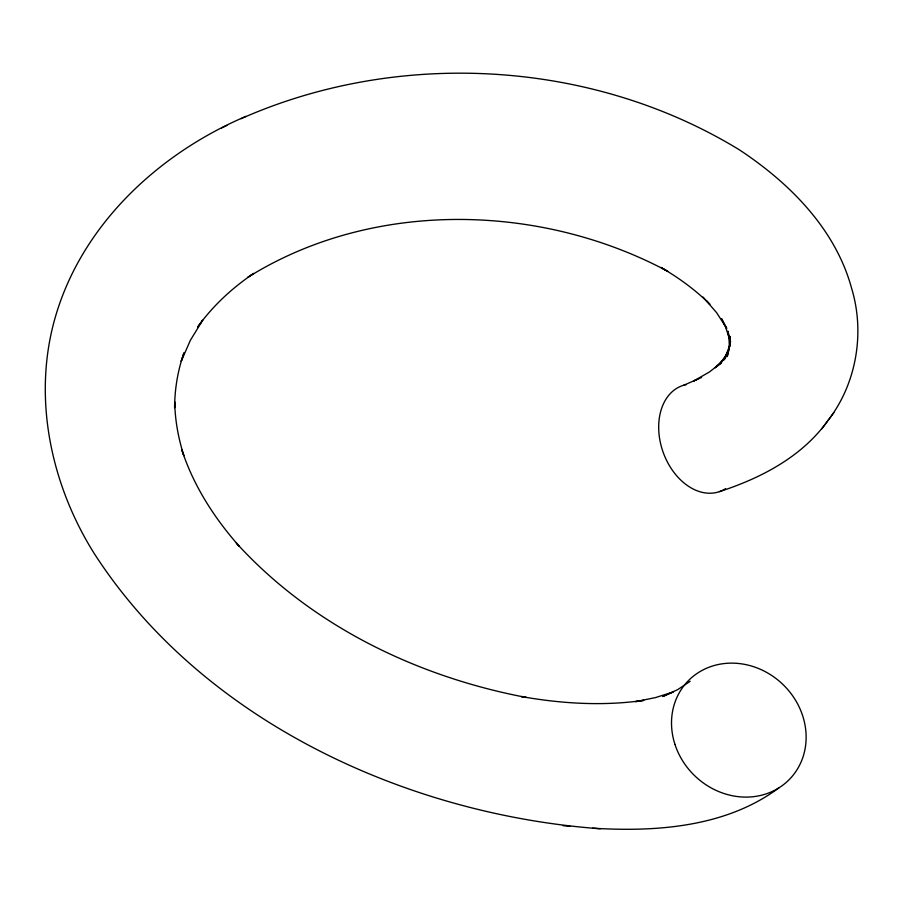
<?xml version="1.0" encoding="UTF-8"?>
<svg xmlns="http://www.w3.org/2000/svg" width="903" height="903" viewBox="0 0 903 903"><rect width="100%" height="100%" fill="white"/><g stroke="black" fill="none" stroke-linecap="round" stroke-linejoin="round"><path stroke-width="1.35" d="M174.64 402.851L174.629 407.693C174.663 389.046 177.812 370.444 183.975 352.847L181.198 361.302L190.364 340.318L202.69 320.204L197.633 327.055C212.769 305.88 232.173 288.001 253.687 273.428L247.953 277.244C372.521 199.45 539.904 202.893 667.746 271.329L662.034 268.056M729.929 336.593L729.906 346.12L727.942 331.175L730.572 341.989L725.402 326.57L721.621 318.793L726.757 328.421L716.564 312.619L703.065 297.053M729.906 336.447L728.856 349.63L727.231 356.55L730.358 343.332M730.155 344.224L724.251 359.823L728.394 351.301L720.323 363.649L726.001 356.448L715.289 367.724L721.52 362.724M828.153 420.324C856.541 383.504 865.085 332.744 851.631 288.384C835.489 228.843 789.278 182.654 739.015 149.605C591.555 59.575 398.641 48.852 241.056 118.688M719.443 491.627C760.597 478.308 801.683 457.02 827.509 421.137M821.922 428.699L833.853 412.615M721.441 362.735L709.194 372.104L693.685 380.998L701.597 377.443M778.883 787.879C726.057 827.182 656.233 832.115 592.729 828.175M690.185 681.313L677.701 689.621L662.813 696.473L673.164 692.014L655.397 697.613L635.554 701.642L643.613 700.435M245.921 116.374C158.578 153.499 81.631 224.881 55.072 317.991C32.339 397.489 50.805 484.437 94.251 553.55C202.306 720.933 406.124 814.506 600.36 828.785M221.596 127.978L226.856 125.483M683.729 385.231L697.771 379.113M643.557 700.401C602.933 706.202 561.531 703.685 521.234 696.529L526.189 697.432C417.288 676.787 311.512 625.756 236.326 543.03L239.227 546.213C214.372 518.108 193.581 485.837 181.898 450.01L183.828 455.654C178.365 438.203 174.956 420.042 174.731 401.722M563.167 825.714L569.928 826.256M660.894 267.401C678.605 277.706 695.366 289.784 709.871 304.311L706.462 300.688M725.549 488.681A56.133 40.138 70.5 0 1 663.581 453.453A56.133 40.138 70.5 0 1 686.404 384.588M674.981 744.467A70.626 63.47 43.7 0 0 789.199 779.616A70.626 63.47 43.7 0 0 752.278 666.279A70.626 63.47 43.7 0 0 674.981 744.467"/></g></svg>
